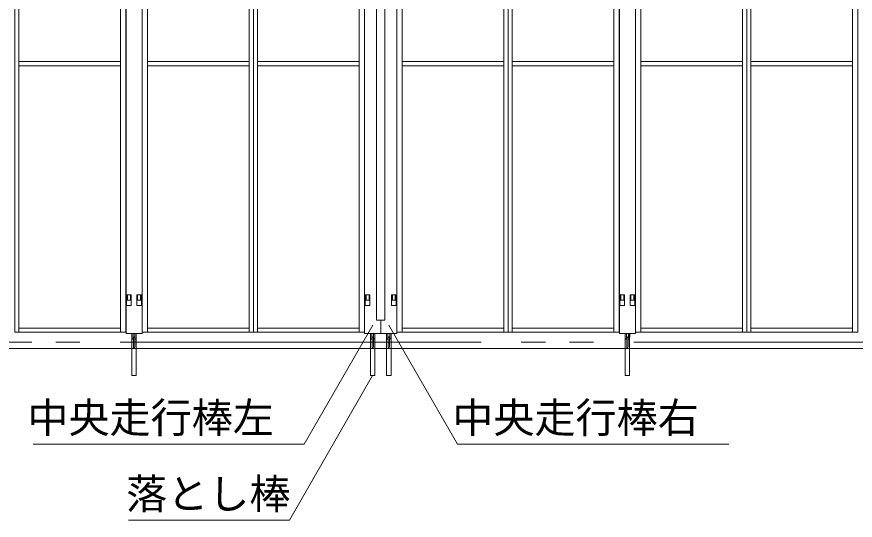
# Model space of a CAD drawing. Units: millimetres, scale not verified. Extents: x -30584 to 1616, y -23100 to 23100.
# Drawn here: x -20779 to -17645, y 5298 to 7179 of the extents above; entities that cross this region are included whole.
import ezdxf
from ezdxf.enums import TextEntityAlignment as Align

# ---------------------------------------------------------------- set-up
doc = ezdxf.new("R2010")
doc.units = ezdxf.units.MM
doc.header["$LTSCALE"] = 150
doc.linetypes.add('DASHED1', pattern=[1.8, 1.2, -0.6])
doc.linetypes.add('DOUBLE_CHAIN2', pattern=[12.8, 9, -1, 0.6, -0.6, 0.6, -1])
for name, color, linetype, lineweight in [('0-5_ﾍﾞｰｽﾗｲﾝ', 5, 'Continuous', 18), ('0-8_ﾜｲﾔｰﾛｰﾌﾟ', 7, 'DOUBLE_CHAIN2', 18), ('1-2_中央走行棒', 7, 'Continuous', 18), ('1-3_中央走行棒右', 7, 'Continuous', 18), ('1-4_中央走行棒左', 7, 'Continuous', 18), ('1-8_標準ﾊﾟﾈﾙ', 7, 'Continuous', 18), ('1-A_文字', 7, 'Continuous', 18), ('1-B_落とし棒', 7, 'Continuous', 18)]:
    doc.layers.add(name, color=color, linetype=linetype, lineweight=lineweight)
doc.styles.add('ＭＳ ゴシック', font='')
doc.styles.get('ＭＳ ゴシック').set_extended_font_data('MS Gothic')

msp = doc.modelspace()

# ---------------------------------------------------------------- linework, layer by layer
at = {"layer": '0-5_ﾍﾞｰｽﾗｲﾝ'}
msp.add_line((-28414.2, 5940), (-12564.2, 5940), dxfattribs=at)
at = {"layer": '0-8_ﾜｲﾔｰﾛｰﾌﾟ'}
msp.add_line((-13282.6, 5963), (-26445.7, 5963), dxfattribs=at)
at = {"layer": '1-2_中央走行棒'}
for p, q in [((-20370.2, 7491.5), (-20370.2, 6140)), ((-20310.2, 6140), (-20310.2, 7491.5)), ((-18526.2, 6140), (-18526.2, 7491.5)), ((-18466.2, 7491.5), (-18466.2, 6140)), ((-20348.7, 5981.9), (-20348.7, 5995)), ((-20343.7, 5981.9), (-20343.7, 5995)), ((-20336.7, 5995), (-20336.7, 5981.9)), ((-20331.7, 5995), (-20331.7, 5981.9)), ((-18504.6, 5995), (-18504.6, 5981.9)), ((-18499.6, 5995), (-18499.6, 5981.9)), ((-18492.6, 5981.9), (-18492.6, 5995)), ((-18487.6, 5981.9), (-18487.6, 5995)), ((-20342.7, 5980.5), (-20342.7, 5945.5)), ((-20337.7, 5945.5), (-20337.7, 5980.5)), ((-18498.7, 5945.5), (-18498.7, 5980.5)), ((-18493.7, 5980.5), (-18493.7, 5945.5))]:
    msp.add_line(p, q, dxfattribs=at)
for points in [[(-20370.2, 6120), (-20370.2, 5995), (-20310.2, 5995), (-20310.2, 6120)], [(-18466.2, 6120), (-18466.2, 5995), (-18526.2, 5995), (-18526.2, 6120)]]:
    msp.add_lwpolyline(points, dxfattribs=at)
for points in [[(-20367.8, 6100), (-20350.5, 6100), (-20350.5, 6120), (-20367.8, 6120)], [(-20329.8, 6100), (-20312.5, 6100), (-20312.5, 6120), (-20329.8, 6120)], [(-18506.5, 6100), (-18523.8, 6100), (-18523.8, 6120), (-18506.5, 6120)], [(-18468.5, 6100), (-18485.8, 6100), (-18485.8, 6120), (-18468.5, 6120)]]:
    msp.add_lwpolyline(points, close=True, dxfattribs=at)
for centre, radius, start, end in [((-20340.2, 5981.9), 8.51, 180, 253.254), ((-20340.2, 5981.9), 3.5, 180, 225.592), ((-20340.2, 5980.5), 2.5, 0, 180), ((-20340.2, 5981.9), 8.51, 287.463, 0), ((-20340.2, 5981.9), 3.5, 316.787, 0), ((-18496.1, 5981.9), 8.51, 180, 252.537), ((-18496.1, 5981.9), 3.5, 180, 223.213), ((-18496.2, 5980.5), 2.5, 0, 180), ((-18496.1, 5981.9), 3.5, 314.408, 0), ((-18496.1, 5981.9), 8.51, 286.746, 0), ((-20340.2, 5945.5), 2.5, 180, 0), ((-18496.2, 5945.5), 2.5, 180, 0)]:
    msp.add_arc(centre, radius, start, end, dxfattribs=at)
at = {"layer": '1-3_中央走行棒右'}
for p, q in [((-19358.2, 6140), (-19358.2, 7491.5)), ((-19396.7, 5981.9), (-19396.7, 5995)), ((-19391.7, 5981.9), (-19391.7, 5995)), ((-19384.7, 5995), (-19384.7, 5981.9)), ((-19379.7, 5995), (-19379.7, 5981.9)), ((-19390.7, 5980.5), (-19390.7, 5945.5)), ((-19385.7, 5945.5), (-19385.7, 5980.5))]:
    msp.add_line(p, q, dxfattribs=at)
for points in [[(-19434.2, 6045), (-19402.2, 6045), (-19402.2, 8795), (-19434.2, 8795)], [(-19377.8, 6100), (-19360.5, 6100), (-19360.5, 6120), (-19377.8, 6120)]]:
    msp.add_lwpolyline(points, close=True, dxfattribs=at)
msp.add_lwpolyline([(-19418.2, 6045), (-19418.2, 5995), (-19358.2, 5995), (-19358.2, 6120)], dxfattribs=at)
for centre, radius, start, end in [((-19388.2, 5981.9), 8.51, 180, 253.254), ((-19388.2, 5981.9), 3.5, 180, 225.592), ((-19388.2, 5980.5), 2.5, 0, 180), ((-19388.2, 5981.9), 8.51, 287.463, 0), ((-19388.2, 5981.9), 3.5, 316.787, 0), ((-19388.2, 5945.5), 2.5, 180, 0)]:
    msp.add_arc(centre, radius, start, end, dxfattribs=at)
at = {"layer": '1-4_中央走行棒左'}
for p, q in [((-19478.2, 7491.5), (-19478.2, 6140)), ((-19456.7, 5981.9), (-19456.7, 5995)), ((-19451.7, 5981.9), (-19451.7, 5995)), ((-19444.7, 5995), (-19444.7, 5981.9)), ((-19439.7, 5995), (-19439.7, 5981.9)), ((-19450.7, 5980.5), (-19450.7, 5945.5)), ((-19445.7, 5945.5), (-19445.7, 5980.5))]:
    msp.add_line(p, q, dxfattribs=at)
msp.add_lwpolyline([(-19478.2, 6120), (-19478.2, 5995), (-19418.2, 5995), (-19418.2, 6045)], dxfattribs=at)
msp.add_lwpolyline([(-19458.5, 6100), (-19475.8, 6100), (-19475.8, 6120), (-19458.5, 6120)], close=True, dxfattribs=at)
for centre, radius, start, end in [((-19448.2, 5981.9), 8.51, 180, 253.254), ((-19448.2, 5981.9), 3.5, 180, 225.592), ((-19448.2, 5980.5), 2.5, 0, 180), ((-19448.2, 5981.9), 8.51, 287.463, 0), ((-19448.2, 5981.9), 3.5, 316.787, 0), ((-19448.2, 5945.5), 2.5, 180, 0)]:
    msp.add_arc(centre, radius, start, end, dxfattribs=at)
at = {"layer": '1-8_標準ﾊﾟﾈﾙ'}
for p, q in [((-20366.9, 6140), (-20366.9, 6120)), ((-20313.5, 6140), (-20313.5, 6120)), ((-19474.9, 6140), (-19474.9, 6120)), ((-19361.5, 6140), (-19361.5, 6120)), ((-18522.9, 6140), (-18522.9, 6120)), ((-18469.5, 6140), (-18469.5, 6120))]:
    msp.add_line(p, q, dxfattribs=at)
at = {"layer": '1-8_標準ﾊﾟﾈﾙ', "color": 4, "linetype": 'DASHED1', "lineweight": 9}
for p, q in [((-20364.7, 6140), (-20364.7, 6120)), ((-20353.7, 6140), (-20353.7, 6120)), ((-20326.7, 6140), (-20326.7, 6120)), ((-20315.7, 6140), (-20315.7, 6120)), ((-19472.7, 6140), (-19472.7, 6120)), ((-19461.7, 6140), (-19461.7, 6120)), ((-19374.7, 6140), (-19374.7, 6120)), ((-19363.7, 6140), (-19363.7, 6120)), ((-18520.7, 6140), (-18520.7, 6120)), ((-18509.7, 6140), (-18509.7, 6120)), ((-18482.7, 6140), (-18482.7, 6120)), ((-18471.7, 6140), (-18471.7, 6120))]:
    msp.add_line(p, q, dxfattribs=at)
at = {"layer": '1-8_標準ﾊﾟﾈﾙ'}
for points in [[(-20786.2, 9003), (-20770.9, 9003), (-20770.9, 6000), (-20786.2, 6000)], [(-20370.7, 9003), (-20390.4, 9003), (-20390.4, 6000), (-20370.7, 6000)], [(-20309.7, 9003), (-20289.9, 9003), (-20289.9, 6000), (-20309.7, 6000)], [(-19894.2, 9003), (-19909.4, 9003), (-19909.4, 6000), (-19894.2, 6000)], [(-19894.2, 9003), (-19878.9, 9003), (-19878.9, 6000), (-19894.2, 6000)], [(-19478.7, 9003), (-19498.4, 9003), (-19498.4, 6000), (-19478.7, 6000)], [(-19357.7, 9003), (-19337.9, 9003), (-19337.9, 6000), (-19357.7, 6000)], [(-18942.2, 9003), (-18957.4, 9003), (-18957.4, 6000), (-18942.2, 6000)], [(-18942.2, 9003), (-18926.9, 9003), (-18926.9, 6000), (-18942.2, 6000)], [(-18526.7, 9003), (-18546.4, 9003), (-18546.4, 6000), (-18526.7, 6000)], [(-18465.7, 9003), (-18445.9, 9003), (-18445.9, 6000), (-18465.7, 6000)], [(-18050.2, 9003), (-18065.4, 9003), (-18065.4, 6000), (-18050.2, 6000)], [(-18050.2, 9003), (-18034.9, 9003), (-18034.9, 6000), (-18050.2, 6000)], [(-17634.7, 9003), (-17654.4, 9003), (-17654.4, 6000), (-17634.7, 6000)], [(-20770.9, 7011.5), (-20390.4, 7011.5), (-20390.4, 6995.5), (-20770.9, 6995.5)], [(-19909.4, 7011.5), (-20289.9, 7011.5), (-20289.9, 6995.5), (-19909.4, 6995.5)], [(-19878.9, 7011.5), (-19498.4, 7011.5), (-19498.4, 6995.5), (-19878.9, 6995.5)], [(-18957.4, 7011.5), (-19337.9, 7011.5), (-19337.9, 6995.5), (-18957.4, 6995.5)], [(-18926.9, 7011.5), (-18546.4, 7011.5), (-18546.4, 6995.5), (-18926.9, 6995.5)], [(-18065.4, 7011.5), (-18445.9, 7011.5), (-18445.9, 6995.5), (-18065.4, 6995.5)], [(-18034.9, 7011.5), (-17654.4, 7011.5), (-17654.4, 6995.5), (-18034.9, 6995.5)], [(-20770.9, 6000), (-20390.4, 6000), (-20390.4, 6015.5), (-20770.9, 6015.5)], [(-19909.4, 6000), (-20289.9, 6000), (-20289.9, 6015.5), (-19909.4, 6015.5)], [(-19878.9, 6000), (-19498.4, 6000), (-19498.4, 6015.5), (-19878.9, 6015.5)], [(-18957.4, 6000), (-19337.9, 6000), (-19337.9, 6015.5), (-18957.4, 6015.5)], [(-18926.9, 6000), (-18546.4, 6000), (-18546.4, 6015.5), (-18926.9, 6015.5)], [(-18065.4, 6000), (-18445.9, 6000), (-18445.9, 6015.5), (-18065.4, 6015.5)], [(-18034.9, 6000), (-17654.4, 6000), (-17654.4, 6015.5), (-18034.9, 6015.5)]]:
    msp.add_lwpolyline(points, close=True, dxfattribs=at)
for points in [[(-20370.7, 6120), (-20350.7, 6120), (-20350.7, 6140), (-20370.7, 6140)], [(-20309.7, 6120), (-20329.7, 6120), (-20329.7, 6140), (-20309.7, 6140)], [(-19478.7, 6120), (-19458.7, 6120), (-19458.7, 6140), (-19478.7, 6140)], [(-19357.7, 6120), (-19377.7, 6120), (-19377.7, 6140), (-19357.7, 6140)], [(-18526.7, 6120), (-18506.7, 6120), (-18506.7, 6140), (-18526.7, 6140)], [(-18465.7, 6120), (-18485.7, 6120), (-18485.7, 6140), (-18465.7, 6140)]]:
    msp.add_lwpolyline(points, dxfattribs=at)
at = {"layer": '1-A_文字'}
for p, q in [((-19448.2, 6027.2), (-19703.9, 5582.2)), ((-19388.1, 6027.2), (-19131.2, 5582.2)), ((-19448.4, 5838.8), (-19759.6, 5297.8)), ((-20717.2, 5582.2), (-19704.5, 5582.2)), ((-19705.1, 5582.2), (-19703.9, 5582.2)), ((-19703.9, 5582.2), (-19704.5, 5582.2)), ((-19131.2, 5582.2), (-19130.6, 5582.2)), ((-19130.6, 5582.2), (-18117.2, 5582.2)), ((-20360.4, 5297.8), (-19760.1, 5297.8)), ((-19760.8, 5297.8), (-19759.6, 5297.8)), ((-19759.6, 5297.8), (-19760.1, 5297.8))]:
    msp.add_line(p, q, dxfattribs=at)
at = {"layer": '1-B_落とし棒'}
for points in [[(-20331.7, 5995), (-20331.7, 5838.8), (-20348.7, 5838.8), (-20348.7, 5995)], [(-19439.7, 5995), (-19439.7, 5838.8), (-19456.7, 5838.8), (-19456.7, 5995)], [(-19379.7, 5995), (-19379.7, 5838.8), (-19396.7, 5838.8), (-19396.7, 5995)], [(-18487.7, 5995), (-18487.7, 5838.8), (-18504.7, 5838.8), (-18504.7, 5995)]]:
    msp.add_lwpolyline(points, close=True, dxfattribs=at)

# ---------------------------------------------------------------- texts
at = {"layer": '1-A_文字', "style": 'ＭＳ ゴシック'}
for s, p in [('中央走行棒左', (-20739.1, 5590.9)), ('中央走行棒右', (-19150.8, 5590.9)), ('落とし棒', (-20369.9, 5306.4))]:
    msp.add_text(s, height=112.6, dxfattribs=at).set_placement(p, align=Align.BOTTOM_LEFT)

doc.saveas('drawing.dxf')
